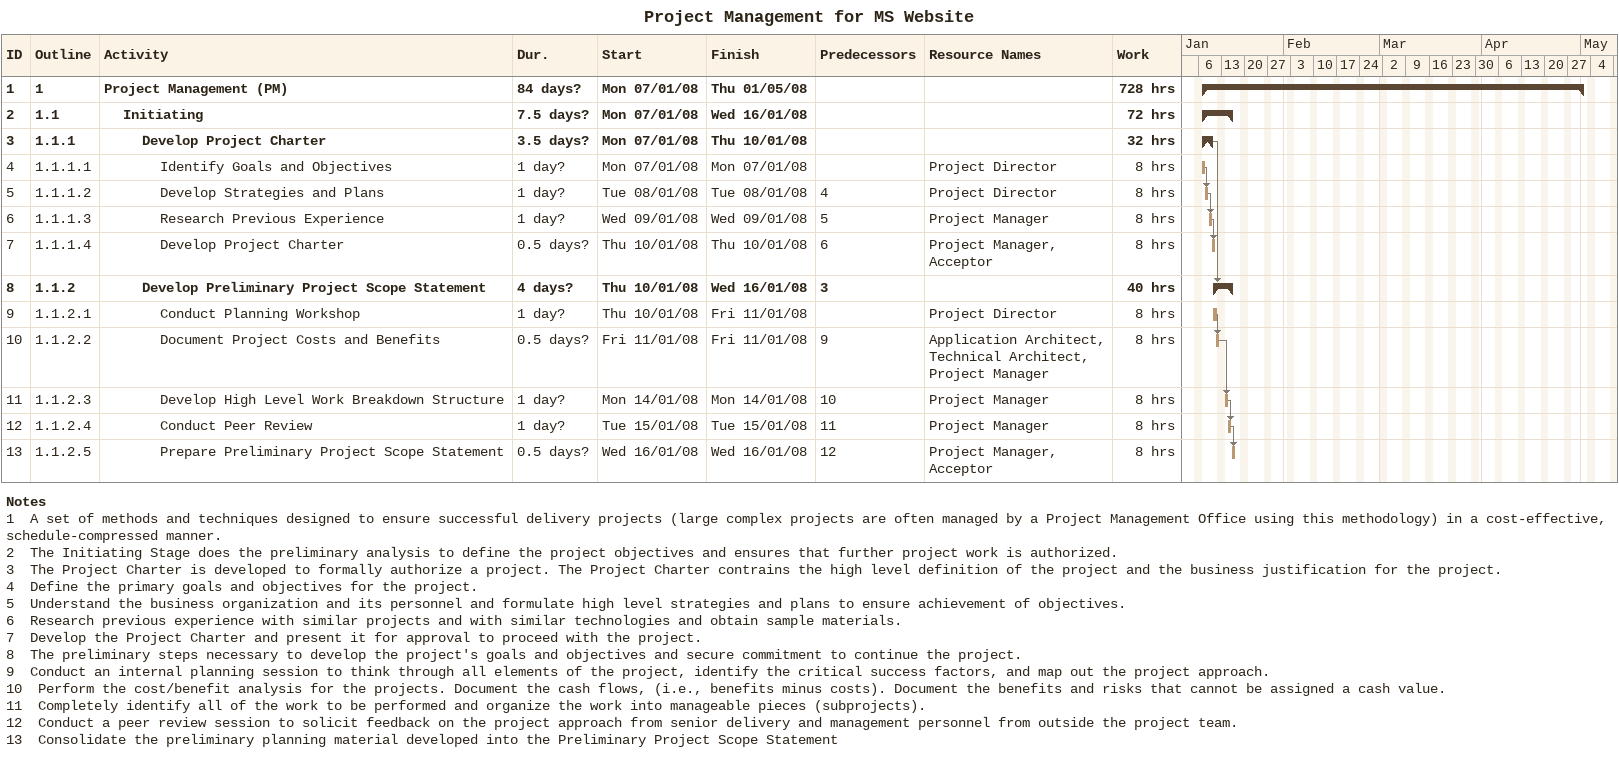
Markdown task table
Project Management for MS Website

| ID | WBS | Task | Duration | Start | Finish | Predecessors | Resources | Work (h) |
|---|---|---|---|---|---|---|---|---|
| 1 | 1 | **Project Management (PM)** | 84d? | 2008-01-07 | 2008-05-01 |  |  | 728 |
| 2 | 1.1 | **Initiating** | 7.5d? | 2008-01-07 | 2008-01-16 |  |  | 72 |
| 3 | 1.1.1 | **Develop Project Charter** | 3.5d? | 2008-01-07 | 2008-01-10 |  |  | 32 |
| 4 | 1.1.1.1 | Identify Goals and Objectives | 1d? | 2008-01-07 | 2008-01-07 |  | Project Director | 8 |
| 5 | 1.1.1.2 | Develop Strategies and Plans | 1d? | 2008-01-08 | 2008-01-08 | 4 | Project Director | 8 |
| 6 | 1.1.1.3 | Research Previous Experience | 1d? | 2008-01-09 | 2008-01-09 | 5 | Project Manager | 8 |
| 7 | 1.1.1.4 | Develop Project Charter | 0.5d? | 2008-01-10 | 2008-01-10 | 6 | Project Manager, Acceptor | 8 |
| 8 | 1.1.2 | **Develop Preliminary Project Scope Statement** | 4d? | 2008-01-10 | 2008-01-16 | 3 |  | 40 |
| 9 | 1.1.2.1 | Conduct Planning Workshop | 1d? | 2008-01-10 | 2008-01-11 |  | Project Director | 8 |
| 10 | 1.1.2.2 | Document Project Costs and Benefits | 0.5d? | 2008-01-11 | 2008-01-11 | 9 | Application Architect, Technical Architect, Project Manager | 8 |
| 11 | 1.1.2.3 | Develop High Level Work Breakdown Structure | 1d? | 2008-01-14 | 2008-01-14 | 10 | Project Manager | 8 |
| 12 | 1.1.2.4 | Conduct Peer Review | 1d? | 2008-01-15 | 2008-01-15 | 11 | Project Manager | 8 |
| 13 | 1.1.2.5 | Prepare Preliminary Project Scope Statement | 0.5d? | 2008-01-16 | 2008-01-16 | 12 | Project Manager, Acceptor | 8 |

Notes
- 1: A set of methods and techniques designed to ensure successful delivery projects (large complex projects are often managed by a Project Management Office using this methodology) in a cost-effective, schedule-compressed manner.
- 2: The Initiating Stage does the preliminary analysis to define the project objectives and ensures that further project work is authorized.
- 3: The Project Charter is developed to formally authorize a project. The Project Charter contrains the high level definition of the project and the business justification for the project.
- 4: Define the primary goals and objectives for the project.
- 5: Understand the business organization and its personnel and formulate high level strategies and plans to ensure achievement of objectives.
- 6: Research previous experience with similar projects and with similar technologies and obtain sample materials.
- 7: Develop the Project Charter and present it for approval to proceed with the project.
- 8: The preliminary steps necessary to develop the project's goals and objectives and secure commitment to continue the project.
- 9: Conduct an internal planning session to think through all elements of the project, identify the critical success factors, and map out the project approach.
- 10: Perform the cost/benefit analysis for the projects. Document the cash flows, (i.e., benefits minus costs). Document the benefits and risks that cannot be assigned a cash value.
- 11: Completely identify all of the work to be performed and organize the work into manageable pieces (subprojects).
- 12: Conduct a peer review session to solicit feedback on the project approach from senior delivery and management personnel from outside the project team.
- 13: Consolidate the preliminary planning material developed into the Preliminary Project Scope Statement
